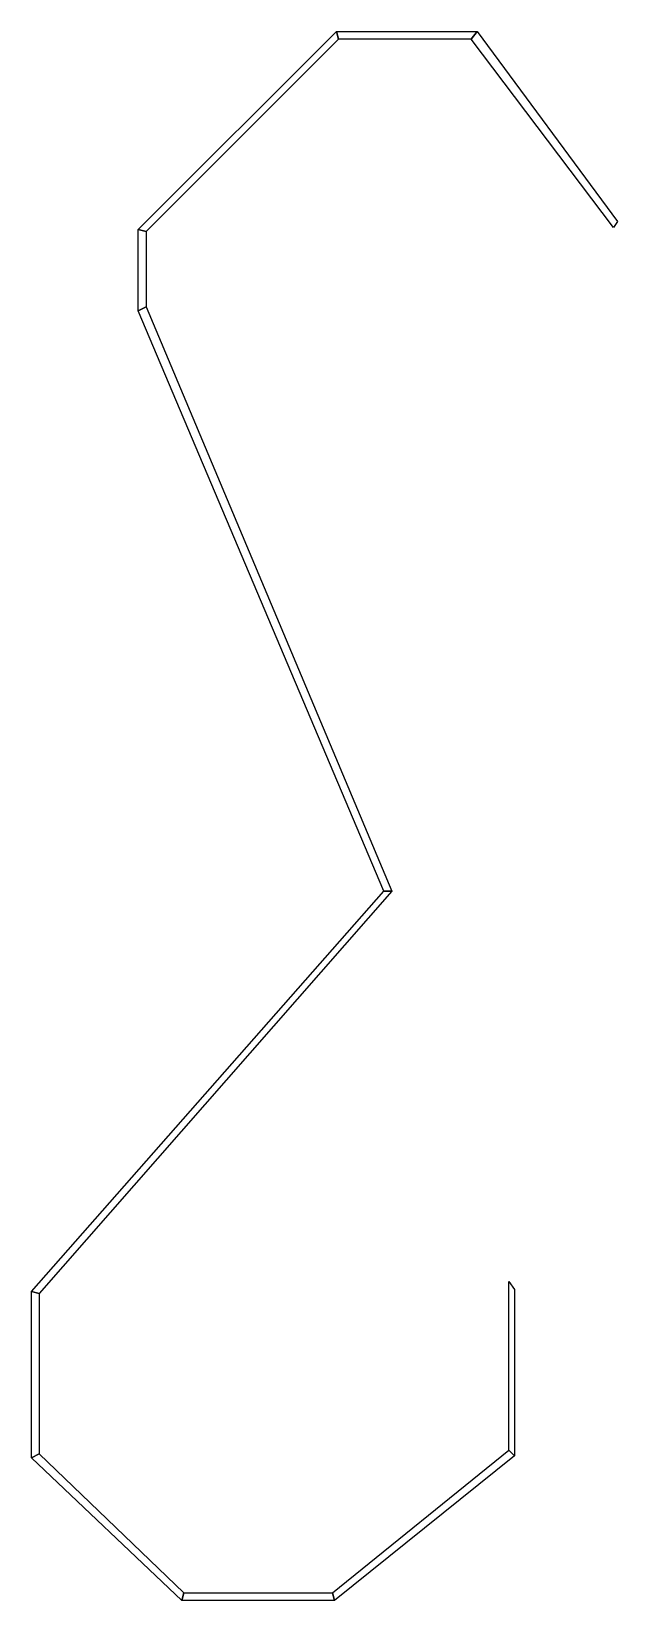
# Model space of a CAD drawing. Extents: x -3.5 to 3.5, y -20.5 to 16.8.
# Drawn here: x -3.52 to -0.56, y 8.88 to 16.8 of the extents above.
import ezdxf

# ---------------------------------------------------------------- set-up
doc = ezdxf.new("R2010")
doc.units = 0
doc.layers.add('R2', color=4, linetype='CONTINUOUS')

msp = doc.modelspace()

# ---------------------------------------------------------------- linework, layer by layer
at = {"layer": 'R2'}
for points in [[(-2.98, 15.8, 20.93), (-1.98, 16.8, 20.93), (-1.97, 16.76, 20.93), (-2.94, 15.79, 20.93)], [(-2.98, 15.8, 21.42), (-1.98, 16.8, 21.42), (-1.97, 16.76, 21.42), (-2.94, 15.79, 21.42)], [(-1.98, 16.8, 20.93), (-1.27, 16.8, 20.93), (-1.3, 16.76, 20.93), (-1.97, 16.76, 20.93)], [(-1.98, 16.8, 21.42), (-1.27, 16.8, 21.42), (-1.3, 16.76, 21.42), (-1.97, 16.76, 21.42)], [(-1.27, 16.8, 20.93), (-0.56, 15.84, 20.93), (-0.58, 15.81, 20.93), (-1.3, 16.76, 20.93)], [(-1.27, 16.8, 21.42), (-0.56, 15.84, 21.42), (-0.58, 15.81, 21.42), (-1.3, 16.76, 21.42)], [(-2.98, 15.39, 20.93), (-2.98, 15.8, 20.93), (-2.94, 15.79, 20.93), (-2.94, 15.41, 20.93)], [(-2.98, 15.39, 21.42), (-2.98, 15.8, 21.42), (-2.94, 15.79, 21.42), (-2.94, 15.41, 21.42)], [(-1.74, 12.46, 20.93), (-2.98, 15.39, 20.93), (-2.94, 15.41, 20.93), (-1.7, 12.46, 20.93)], [(-1.74, 12.46, 21.42), (-2.98, 15.39, 21.42), (-2.94, 15.41, 21.42), (-1.7, 12.46, 21.42)], [(-3.52, 10.44, 20.93), (-1.74, 12.46, 20.93), (-1.7, 12.46, 20.93), (-3.48, 10.43, 20.93)], [(-3.52, 10.44, 21.42), (-1.74, 12.46, 21.42), (-1.7, 12.46, 21.42), (-3.48, 10.43, 21.42)], [(-1.08, 10.45, 20.93), (-1.08, 9.61, 20.93), (-1.11, 9.64, 20.93), (-1.11, 10.49, 20.93)], [(-1.08, 10.45, 21.42), (-1.08, 9.61, 21.42), (-1.11, 9.64, 21.42), (-1.11, 10.49, 21.42)], [(-3.52, 9.6, 20.93), (-3.52, 10.44, 20.93), (-3.48, 10.43, 20.93), (-3.48, 9.62, 20.93)], [(-3.52, 9.6, 21.42), (-3.52, 10.44, 21.42), (-3.48, 10.43, 21.42), (-3.48, 9.62, 21.42)], [(-2.76, 8.88, 20.93), (-3.52, 9.6, 20.93), (-3.48, 9.62, 20.93), (-2.75, 8.92, 20.93)], [(-2.76, 8.88, 21.42), (-3.52, 9.6, 21.42), (-3.48, 9.62, 21.42), (-2.75, 8.92, 21.42)], [(-1.08, 9.61, 20.93), (-1.99, 8.88, 20.93), (-2, 8.92, 20.93), (-1.11, 9.64, 20.93)], [(-1.08, 9.61, 21.42), (-1.99, 8.88, 21.42), (-2, 8.92, 21.42), (-1.11, 9.64, 21.42)], [(-1.99, 8.88, 20.93), (-2.76, 8.88, 20.93), (-2.75, 8.92, 20.93), (-2, 8.92, 20.93)], [(-1.99, 8.88, 21.42), (-2.76, 8.88, 21.42), (-2.75, 8.92, 21.42), (-2, 8.92, 21.42)]]:
    msp.add_3dface(points, dxfattribs=at)

doc.saveas('drawing.dxf')
